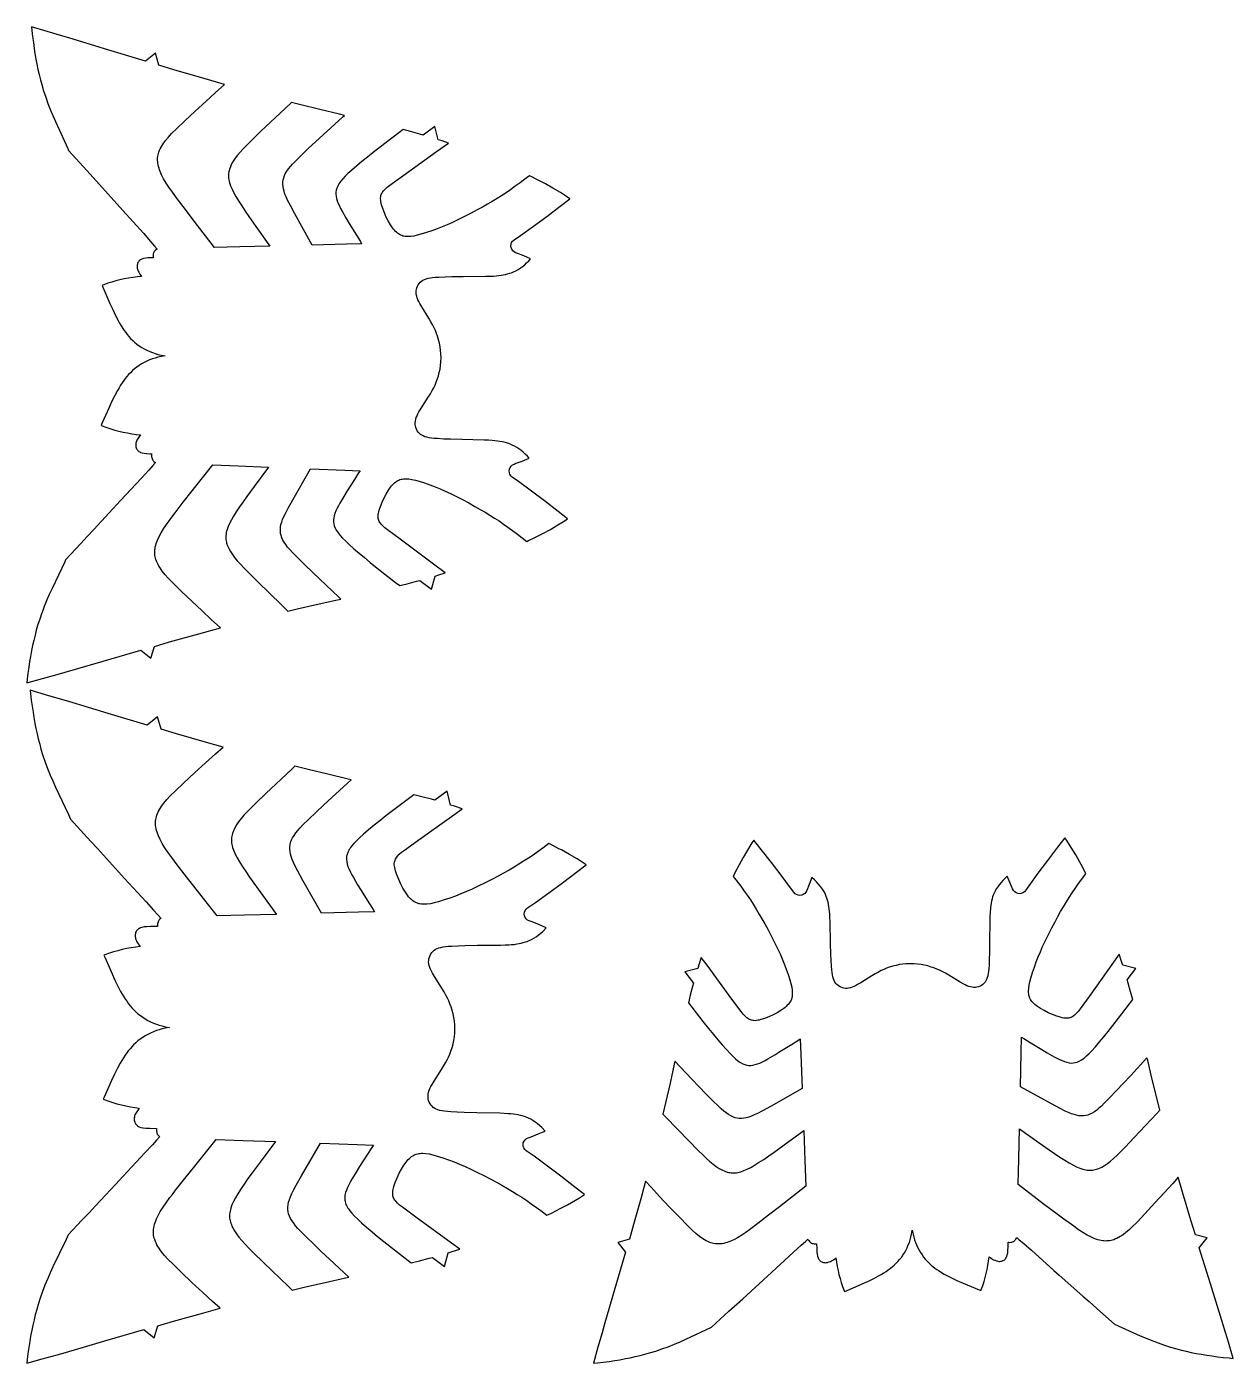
# Model space of a CAD drawing. Extents: x 0 to 21428, y 0 to 15415.
# Drawn here: x 8174 to 21428, y 0 to 14689 of the extents above; entities that cross this region are included whole.
import ezdxf

# ---------------------------------------------------------------- set-up
doc = ezdxf.new("R2010")
doc.units = 0
doc.layers.get('0').update_dxf_attribs({"linetype": 'CONTINUOUS'})

msp = doc.modelspace()

# ---------------------------------------------------------------- linework, layer by layer
for points in [[(8174, 7477), (8347, 7525), (8508, 7571), (8595, 7596), (9015, 7717), (9429, 7837), (9539, 7749), (9577, 7879), (9743, 7927), (10063, 8016), (10303, 8081), (10201, 8175), (10101, 8268), (9986, 8377), (9872, 8487), (9782, 8575), (9729, 8629), (9695, 8667), (9663, 8707), (9638, 8743), (9626, 8761), (9616, 8780), (9607, 8799), (9600, 8814), (9593, 8833), (9588, 8848), (9585, 8863), (9582, 8879), (9580, 8896), (9580, 8910), (9580, 8923), (9581, 8942), (9583, 8955), (9586, 8974), (9591, 8992), (9596, 9011), (9603, 9029), (9610, 9048), (9627, 9085), (9649, 9126), (9678, 9172), (9709, 9218), (9748, 9272), (9758, 9285), (9804, 9346), (9893, 9462), (9992, 9587), (10219, 9874), (10498, 9863), (10828, 9850), (10671, 9635), (10591, 9525), (10550, 9467), (10511, 9411), (10475, 9356), (10446, 9310), (10422, 9269), (10402, 9231), (10386, 9195), (10374, 9162), (10369, 9144), (10366, 9129), (10363, 9114), (10362, 9099), (10361, 9084), (10361, 9069), (10362, 9055), (10364, 9040), (10367, 9026), (10370, 9012), (10380, 8984), (10394, 8953), (10411, 8922), (10433, 8888), (10458, 8855), (10487, 8820), (10521, 8782), (10560, 8741), (10609, 8691), (10711, 8589), (10971, 8336), (11042, 8267), (11145, 8291), (11352, 8339), (11570, 8388), (11623, 8399), (11602, 8419), (11394, 8616), (11233, 8772), (11156, 8849), (11093, 8912), (11064, 8944), (11040, 8971), (11020, 8997), (11002, 9023), (10988, 9047), (10977, 9071), (10968, 9096), (10962, 9118), (10960, 9141), (10960, 9166), (10962, 9192), (10967, 9218), (10975, 9245), (10985, 9274), (10998, 9306), (11015, 9341), (11045, 9398), (11096, 9491), (11290, 9831), (11669, 9816), (11835, 9809), (11820, 9785), (11776, 9714), (11695, 9587), (11658, 9527), (11615, 9454), (11598, 9424), (11584, 9397), (11570, 9368), (11559, 9340), (11551, 9315), (11546, 9290), (11543, 9267), (11543, 9247), (11546, 9224), (11552, 9203), (11562, 9179), (11576, 9153), (11595, 9125), (11617, 9098), (11643, 9069), (11674, 9039), (11716, 9000), (11769, 8952), (11824, 8905), (11885, 8854), (11948, 8802), (12025, 8740), (12225, 8582), (12271, 8547), (12354, 8567), (12455, 8594), (12492, 8604), (12621, 8506), (12659, 8652), (12702, 8665), (12772, 8687), (12643, 8784), (12275, 9056), (12136, 9159), (12107, 9182), (12084, 9203), (12067, 9222), (12059, 9232), (12053, 9242), (12047, 9253), (12042, 9264), (12039, 9275), (12036, 9286), (12035, 9299), (12035, 9313), (12036, 9326), (12038, 9342), (12042, 9359), (12046, 9376), (12060, 9415), (12079, 9465), (12100, 9511), (12123, 9553), (12147, 9594), (12170, 9627), (12182, 9642), (12193, 9655), (12204, 9667), (12214, 9676), (12227, 9686), (12238, 9694), (12250, 9701), (12262, 9707), (12273, 9712), (12287, 9716), (12298, 9718), (12312, 9720), (12327, 9721), (12342, 9721), (12372, 9719), (12406, 9714), (12443, 9706), (12485, 9694), (12544, 9675), (12603, 9654), (12660, 9632), (12716, 9609), (12770, 9585), (12828, 9558), (12894, 9526), (12960, 9493), (13032, 9455), (13098, 9418), (13156, 9385), (13209, 9354), (13262, 9322), (13314, 9289), (13362, 9258), (13413, 9223), (13459, 9190), (13512, 9152), (13565, 9113), (13616, 9073), (13667, 9033), (13686, 9042), (13749, 9072), (13842, 9119), (13926, 9165), (14009, 9213), (14053, 9240), (14090, 9263), (14113, 9279), (14011, 9361), (13862, 9478), (13720, 9586), (13577, 9691), (13508, 9740), (13493, 9753), (13482, 9770), (13476, 9788), (13474, 9807), (13477, 9827), (13484, 9845), (13495, 9860), (13510, 9873), (13528, 9882), (13541, 9887), (13617, 9916), (13693, 9947), (13674, 9968), (13650, 9992), (13629, 10012), (13603, 10034), (13580, 10050), (13557, 10066), (13533, 10080), (13508, 10092), (13486, 10102), (13467, 10109), (13443, 10116), (13419, 10122), (13395, 10128), (13371, 10132), (13346, 10136), (13288, 10141), (13247, 10144), (13200, 10146), (12954, 10151), (12829, 10155), (12757, 10158), (12687, 10162), (12648, 10165), (12620, 10168), (12595, 10172), (12570, 10177), (12549, 10183), (12529, 10191), (12513, 10199), (12498, 10209), (12484, 10221), (12473, 10234), (12463, 10249), (12454, 10265), (12447, 10283), (12443, 10301), (12441, 10317), (12441, 10336), (12443, 10354), (12448, 10375), (12453, 10393), (12462, 10414), (12471, 10434), (12483, 10456), (12505, 10491), (12585, 10616), (12608, 10654), (12628, 10690), (12645, 10722), (12659, 10751), (12672, 10782), (12683, 10812), (12696, 10851), (12706, 10889), (12714, 10927), (12720, 10967), (12723, 11005), (12725, 11049), (12724, 11094), (12721, 11132), (12716, 11172), (12708, 11210), (12699, 11248), (12686, 11287), (12676, 11317), (12663, 11349), (12650, 11378), (12634, 11410), (12614, 11447), (12592, 11485), (12513, 11611), (12492, 11646), (12480, 11669), (12471, 11689), (12463, 11710), (12458, 11728), (12453, 11749), (12452, 11767), (12452, 11786), (12454, 11802), (12459, 11820), (12466, 11838), (12474, 11854), (12485, 11868), (12496, 11881), (12510, 11893), (12525, 11903), (12542, 11911), (12562, 11918), (12583, 11924), (12608, 11929), (12633, 11932), (12661, 11935), (12700, 11937), (12770, 11940), (12842, 11943), (12968, 11945), (13213, 11946), (13261, 11947), (13301, 11949), (13359, 11954), (13384, 11957), (13409, 11961), (13433, 11966), (13457, 11972), (13480, 11979), (13500, 11986), (13522, 11995), (13547, 12007), (13571, 12020), (13595, 12036), (13618, 12052), (13644, 12073), (13665, 12093), (13690, 12117), (13709, 12137), (13633, 12170), (13558, 12200), (13545, 12205), (13528, 12214), (13513, 12227), (13502, 12243), (13495, 12261), (13492, 12280), (13494, 12300), (13501, 12318), (13512, 12334), (13527, 12347), (13597, 12395), (13741, 12498), (13886, 12604), (14035, 12718), (14139, 12799), (14116, 12815), (14080, 12839), (14036, 12867), (13954, 12916), (13871, 12963), (13844, 12977), (13778, 13011), (13715, 13043), (13696, 13052), (13646, 13012), (13593, 12973), (13540, 12935), (13487, 12897), (13439, 12865), (13388, 12832), (13340, 12801), (13288, 12769), (13234, 12738), (13181, 12707), (13123, 12675), (13055, 12639), (12983, 12603), (12917, 12570), (12850, 12539), (12792, 12513), (12737, 12490), (12681, 12468), (12624, 12447), (12564, 12427), (12505, 12409), (12463, 12397), (12426, 12389), (12392, 12384), (12362, 12383), (12347, 12383), (12332, 12384), (12318, 12387), (12306, 12389), (12293, 12394), (12282, 12398), (12270, 12404), (12258, 12412), (12247, 12420), (12235, 12430), (12225, 12440), (12213, 12452), (12203, 12465), (12191, 12480), (12169, 12513), (12145, 12555), (12123, 12597), (12103, 12643), (12084, 12693), (12071, 12733), (12067, 12750), (12064, 12767), (12062, 12783), (12061, 12796), (12061, 12809), (12063, 12822), (12065, 12833), (12069, 12845), (12074, 12856), (12080, 12866), (12086, 12876), (12094, 12886), (12112, 12905), (12135, 12925), (12164, 12948), (12304, 13050), (12676, 13316), (12807, 13411), (12738, 13434), (12695, 13447), (12658, 13594), (12528, 13498), (12492, 13508), (12391, 13537), (12308, 13558), (12262, 13524), (12059, 13369), (11981, 13308), (11917, 13257), (11856, 13207), (11800, 13160), (11747, 13114), (11703, 13075), (11673, 13045), (11646, 13017), (11623, 12990), (11604, 12963), (11590, 12937), (11580, 12913), (11573, 12892), (11570, 12869), (11570, 12849), (11572, 12826), (11577, 12801), (11585, 12776), (11595, 12748), (11609, 12719), (11622, 12691), (11639, 12661), (11681, 12587), (11717, 12527), (11796, 12399), (11839, 12327), (11853, 12303), (11687, 12299), (11308, 12289), (11119, 12632), (11070, 12725), (11040, 12783), (11024, 12818), (11011, 12850), (11002, 12880), (10995, 12906), (10990, 12932), (10988, 12958), (10988, 12984), (10991, 13006), (10997, 13029), (11006, 13053), (11018, 13078), (11033, 13101), (11051, 13127), (11071, 13152), (11095, 13180), (11125, 13211), (11188, 13273), (11267, 13349), (11430, 13502), (11641, 13696), (11663, 13715), (11610, 13728), (11392, 13780), (11186, 13831), (11084, 13857), (11012, 13789), (10747, 13540), (10644, 13439), (10594, 13390), (10554, 13349), (10520, 13312), (10491, 13277), (10465, 13244), (10443, 13211), (10425, 13181), (10411, 13150), (10401, 13122), (10397, 13107), (10394, 13093), (10392, 13079), (10390, 13065), (10390, 13050), (10391, 13035), (10392, 13020), (10395, 13005), (10398, 12990), (10403, 12972), (10414, 12939), (10429, 12902), (10449, 12864), (10472, 12822), (10500, 12776), (10536, 12720), (10574, 12663), (10614, 12605), (10692, 12494), (10846, 12277), (10516, 12269), (10237, 12261), (10013, 12552), (9917, 12679), (9830, 12795), (9774, 12871), (9736, 12925), (9706, 12971), (9678, 13018), (9656, 13060), (9640, 13097), (9633, 13116), (9627, 13134), (9622, 13153), (9617, 13171), (9614, 13190), (9613, 13203), (9612, 13222), (9612, 13235), (9612, 13249), (9614, 13266), (9617, 13282), (9621, 13297), (9626, 13312), (9633, 13331), (9640, 13346), (9650, 13365), (9660, 13383), (9672, 13401), (9698, 13437), (9730, 13476), (9765, 13514), (9819, 13567), (9910, 13654), (10026, 13762), (10142, 13869), (10244, 13961), (10348, 14053), (10108, 14122), (9790, 14216), (9625, 14266), (9588, 14397), (9477, 14310), (9065, 14436), (8647, 14564), (8561, 14590), (8400, 14638), (8227, 14689), (8231, 14646), (8239, 14581), (8247, 14516), (8256, 14451), (8264, 14396), (8275, 14331), (8286, 14276), (8297, 14220), (8310, 14163), (8324, 14107), (8338, 14055), (8359, 13985), (8382, 13915), (8407, 13845), (8436, 13773), (8460, 13713), (8490, 13647), (8624, 13351), (8634, 13329), (8798, 13148), (8940, 12990), (9228, 12669), (9455, 12419), (9534, 12330), (9578, 12279), (9607, 12245), (9598, 12240), (9588, 12233), (9581, 12226), (9575, 12219), (9571, 12211), (9567, 12202), (9564, 12193), (9563, 12182), (9562, 12170), (9562, 12157), (9563, 12150), (9544, 12150), (9506, 12149), (9481, 12146), (9458, 12142), (9440, 12136), (9431, 12132), (9422, 12127), (9414, 12121), (9407, 12113), (9402, 12106), (9396, 12097), (9392, 12088), (9389, 12078), (9387, 12068), (9386, 12058), (9387, 12048), (9388, 12036), (9391, 12026), (9394, 12014), (9399, 12003), (9404, 11991), (9418, 11969), (9435, 11943), (9389, 11939), (9340, 11933), (9292, 11926), (9245, 11917), (9198, 11907), (9153, 11896), (9108, 11883), (9064, 11869), (9001, 11846), (9011, 11825), (9087, 11648), (9118, 11580), (9148, 11515), (9177, 11460), (9193, 11430), (9210, 11402), (9228, 11374), (9244, 11350), (9261, 11327), (9278, 11305), (9296, 11283), (9315, 11263), (9338, 11239), (9359, 11221), (9385, 11200), (9410, 11182), (9437, 11164), (9464, 11148), (9492, 11134), (9525, 11119), (9554, 11107), (9584, 11097), (9615, 11088), (9649, 11080), (9694, 11072), (9649, 11065), (9615, 11057), (9584, 11048), (9554, 11038), (9524, 11027), (9492, 11013), (9463, 10999), (9435, 10983), (9409, 10966), (9383, 10948), (9357, 10928), (9336, 10910), (9312, 10887), (9293, 10866), (9275, 10845), (9257, 10823), (9240, 10800), (9224, 10777), (9205, 10749), (9188, 10721), (9171, 10692), (9142, 10637), (9110, 10572), (9079, 10505), (9000, 10329), (8990, 10308), (9052, 10284), (9096, 10269), (9141, 10256), (9186, 10244), (9233, 10233), (9280, 10224), (9327, 10216), (9376, 10209), (9422, 10204), (9404, 10179), (9391, 10157), (9385, 10145), (9380, 10134), (9376, 10122), (9374, 10112), (9372, 10101), (9372, 10091), (9373, 10080), (9374, 10071), (9377, 10060), (9381, 10051), (9386, 10042), (9392, 10035), (9399, 10027), (9407, 10021), (9415, 10016), (9425, 10011), (9442, 10005), (9465, 10001), (9491, 9998), (9528, 9996), (9547, 9995), (9546, 9989), (9546, 9976), (9546, 9963), (9548, 9953), (9550, 9943), (9554, 9934), (9558, 9927), (9564, 9919), (9571, 9912), (9580, 9905), (9589, 9900), (9560, 9867), (9515, 9816), (9435, 9729), (9204, 9482), (8912, 9165), (8843, 9090), (8768, 9009), (8601, 8831), (8591, 8808), (8452, 8515), (8421, 8449), (8396, 8390), (8366, 8318), (8346, 8263), (8340, 8248), (8316, 8179), (8294, 8109), (8279, 8057), (8265, 8001), (8251, 7945), (8239, 7889), (8227, 7834), (8215, 7769), (8206, 7714), (8196, 7649), (8187, 7584), (8179, 7519), (8174, 7477)], [(8174, 0), (8342, 47), (8509, 94), (8599, 120), (9033, 246), (9462, 370), (9575, 279), (9615, 413), (9787, 462), (10118, 555), (10299, 604), (10216, 679), (10108, 778), (9989, 889), (9870, 1002), (9781, 1088), (9725, 1145), (9688, 1185), (9655, 1226), (9640, 1245), (9627, 1264), (9615, 1284), (9604, 1303), (9594, 1323), (9587, 1339), (9580, 1359), (9575, 1375), (9571, 1391), (9568, 1407), (9566, 1426), (9566, 1440), (9566, 1454), (9568, 1474), (9570, 1488), (9573, 1507), (9578, 1527), (9584, 1546), (9591, 1566), (9599, 1586), (9617, 1625), (9641, 1669), (9672, 1717), (9705, 1765), (9747, 1822), (9774, 1856), (9808, 1901), (9911, 2031), (10020, 2168), (10255, 2459), (10552, 2448), (10906, 2436), (10749, 2226), (10650, 2093), (10604, 2029), (10563, 1969), (10523, 1911), (10492, 1862), (10467, 1819), (10445, 1779), (10428, 1741), (10416, 1706), (10411, 1687), (10407, 1671), (10405, 1655), (10403, 1639), (10402, 1624), (10402, 1611), (10403, 1596), (10405, 1581), (10408, 1566), (10412, 1551), (10422, 1522), (10428, 1507), (10437, 1489), (10455, 1456), (10479, 1421), (10505, 1387), (10536, 1350), (10572, 1310), (10614, 1266), (10665, 1214), (10774, 1107), (11051, 842), (11090, 805), (11237, 840), (11451, 889), (11677, 940), (11711, 947), (11500, 1144), (11408, 1230), (11328, 1308), (11245, 1389), (11185, 1449), (11153, 1482), (11128, 1511), (11107, 1538), (11088, 1565), (11073, 1591), (11061, 1616), (11051, 1642), (11046, 1666), (11043, 1690), (11043, 1717), (11046, 1744), (11051, 1772), (11059, 1799), (11071, 1830), (11085, 1864), (11103, 1901), (11134, 1958), (11191, 2059), (11400, 2418), (11805, 2404), (11982, 2397), (11966, 2372), (11918, 2297), (11831, 2163), (11792, 2100), (11745, 2023), (11727, 1991), (11712, 1962), (11697, 1931), (11685, 1903), (11676, 1876), (11670, 1849), (11667, 1825), (11667, 1804), (11669, 1792), (11671, 1781), (11677, 1758), (11681, 1746), (11687, 1733), (11694, 1719), (11702, 1705), (11711, 1692), (11722, 1676), (11745, 1648), (11774, 1617), (11806, 1586), (11851, 1545), (11908, 1495), (11967, 1445), (12028, 1394), (12095, 1340), (12180, 1273), (12398, 1104), (12488, 1126), (12593, 1154), (12630, 1164), (12764, 1064), (12804, 1214), (12849, 1227), (12933, 1254), (12841, 1321), (12449, 1606), (12301, 1714), (12270, 1739), (12246, 1760), (12228, 1781), (12219, 1791), (12212, 1802), (12205, 1815), (12201, 1826), (12197, 1838), (12195, 1850), (12194, 1863), (12194, 1877), (12195, 1892), (12198, 1908), (12202, 1926), (12207, 1944), (12222, 1987), (12243, 2039), (12266, 2088), (12291, 2134), (12317, 2176), (12341, 2209), (12354, 2225), (12365, 2238), (12378, 2251), (12389, 2261), (12402, 2272), (12414, 2280), (12427, 2287), (12441, 2293), (12452, 2298), (12467, 2302), (12480, 2305), (12495, 2307), (12511, 2308), (12526, 2308), (12559, 2305), (12595, 2300), (12634, 2291), (12682, 2277), (12744, 2258), (12807, 2236), (12868, 2213), (12928, 2189), (12991, 2162), (13052, 2134), (13118, 2102), (13194, 2065), (13265, 2028), (13336, 1989), (13393, 1957), (13454, 1922), (13511, 1888), (13562, 1856), (13612, 1824), (13666, 1788), (13716, 1753), (13773, 1713), (13821, 1678), (13889, 1627), (13931, 1647), (14001, 1682), (14028, 1696), (14115, 1743), (14201, 1792), (14247, 1820), (14300, 1854), (14196, 1937), (14043, 2056), (13896, 2167), (13748, 2275), (13661, 2336), (13646, 2349), (13635, 2366), (13629, 2384), (13627, 2403), (13629, 2423), (13637, 2441), (13648, 2457), (13663, 2469), (13681, 2478), (13715, 2490), (13793, 2520), (13869, 2552), (13831, 2591), (13809, 2611), (13782, 2634), (13759, 2651), (13735, 2667), (13710, 2681), (13685, 2694), (13662, 2703), (13642, 2711), (13618, 2718), (13597, 2723), (13572, 2729), (13546, 2734), (13521, 2737), (13491, 2741), (13461, 2743), (13419, 2746), (13370, 2748), (13117, 2752), (12978, 2756), (12903, 2760), (12833, 2763), (12796, 2766), (12764, 2769), (12738, 2773), (12713, 2779), (12691, 2785), (12673, 2792), (12656, 2801), (12640, 2811), (12626, 2824), (12615, 2836), (12604, 2852), (12595, 2869), (12588, 2887), (12584, 2905), (12582, 2922), (12582, 2941), (12584, 2960), (12589, 2981), (12595, 3000), (12603, 3021), (12613, 3042), (12626, 3065), (12648, 3100), (12731, 3227), (12754, 3265), (12775, 3302), (12793, 3335), (12807, 3366), (12821, 3398), (12833, 3430), (12846, 3471), (12857, 3510), (12861, 3530), (12865, 3549), (12872, 3590), (12875, 3628), (12877, 3674), (12876, 3720), (12873, 3759), (12867, 3800), (12859, 3839), (12849, 3878), (12836, 3918), (12823, 3951), (12810, 3983), (12796, 4014), (12779, 4047), (12758, 4084), (12735, 4123), (12654, 4250), (12632, 4286), (12620, 4309), (12610, 4330), (12602, 4351), (12596, 4370), (12591, 4391), (12589, 4410), (12590, 4429), (12592, 4446), (12597, 4465), (12604, 4482), (12613, 4499), (12623, 4515), (12635, 4527), (12649, 4539), (12665, 4550), (12682, 4558), (12700, 4565), (12722, 4571), (12747, 4576), (12773, 4580), (12805, 4583), (12842, 4585), (12912, 4588), (12987, 4591), (13127, 4594), (13379, 4596), (13429, 4597), (13435, 4597), (13470, 4599), (13500, 4601), (13530, 4604), (13556, 4608), (13582, 4612), (13607, 4617), (13628, 4623), (13652, 4630), (13672, 4637), (13695, 4646), (13720, 4659), (13745, 4673), (13770, 4688), (13793, 4705), (13820, 4727), (13842, 4747), (13881, 4786), (13805, 4819), (13727, 4850), (13693, 4862), (13676, 4871), (13661, 4884), (13649, 4900), (13642, 4918), (13640, 4937), (13642, 4957), (13649, 4975), (13660, 4991), (13674, 5004), (13763, 5065), (13911, 5170), (14059, 5280), (14214, 5397), (14319, 5479), (14266, 5514), (14220, 5543), (14135, 5593), (14048, 5641), (14021, 5655), (13952, 5690), (13910, 5711), (13842, 5661), (13793, 5626), (13736, 5586), (13686, 5552), (13631, 5517), (13580, 5485), (13529, 5454), (13472, 5421), (13411, 5386), (13354, 5354), (13282, 5317), (13210, 5280), (13134, 5243), (13068, 5212), (13006, 5185), (12943, 5159), (12883, 5135), (12822, 5113), (12759, 5092), (12696, 5073), (12649, 5060), (12609, 5051), (12573, 5046), (12541, 5044), (12525, 5044), (12509, 5045), (12494, 5048), (12481, 5050), (12467, 5055), (12455, 5059), (12441, 5066), (12429, 5073), (12417, 5082), (12404, 5092), (12392, 5102), (12380, 5115), (12369, 5128), (12356, 5144), (12333, 5178), (12307, 5221), (12282, 5267), (12260, 5315), (12239, 5368), (12225, 5411), (12220, 5429), (12216, 5447), (12214, 5464), (12212, 5478), (12212, 5492), (12214, 5506), (12216, 5517), (12220, 5529), (12225, 5541), (12232, 5553), (12239, 5564), (12247, 5574), (12266, 5594), (12290, 5616), (12322, 5640), (12471, 5747), (12865, 6027), (12958, 6094), (12874, 6121), (12829, 6135), (12791, 6286), (12656, 6187), (12619, 6198), (12514, 6226), (12425, 6249), (12205, 6083), (12119, 6016), (12051, 5963), (11990, 5913), (11930, 5863), (11873, 5814), (11828, 5773), (11795, 5742), (11766, 5712), (11743, 5684), (11731, 5668), (11722, 5655), (11714, 5642), (11707, 5628), (11701, 5614), (11697, 5603), (11690, 5580), (11688, 5569), (11687, 5557), (11686, 5535), (11689, 5511), (11695, 5485), (11703, 5458), (11715, 5429), (11730, 5398), (11744, 5369), (11762, 5337), (11808, 5259), (11847, 5196), (11932, 5061), (11979, 4986), (11995, 4960), (11818, 4956), (11413, 4945), (11207, 5307), (11151, 5408), (11121, 5465), (11104, 5502), (11090, 5537), (11079, 5568), (11071, 5595), (11066, 5623), (11063, 5650), (11063, 5677), (11067, 5701), (11072, 5725), (11082, 5751), (11095, 5776), (11110, 5801), (11129, 5828), (11151, 5855), (11176, 5884), (11208, 5916), (11269, 5976), (11352, 6056), (11434, 6133), (11526, 6218), (11739, 6413), (11705, 6421), (11480, 6474), (11266, 6525), (11120, 6562), (11081, 6525), (10801, 6263), (10691, 6157), (10639, 6105), (10596, 6062), (10560, 6023), (10529, 5986), (10502, 5952), (10478, 5917), (10460, 5885), (10451, 5866), (10444, 5852), (10434, 5822), (10430, 5808), (10427, 5793), (10425, 5778), (10424, 5762), (10423, 5750), (10424, 5734), (10425, 5718), (10428, 5703), (10431, 5687), (10436, 5668), (10448, 5633), (10465, 5595), (10486, 5554), (10511, 5510), (10542, 5462), (10580, 5403), (10621, 5343), (10667, 5278), (10764, 5144), (10919, 4933), (10565, 4924), (10267, 4916), (10035, 5210), (9928, 5347), (9827, 5479), (9767, 5558), (9725, 5616), (9692, 5664), (9662, 5713), (9638, 5757), (9620, 5796), (9613, 5816), (9606, 5836), (9600, 5855), (9596, 5875), (9592, 5894), (9590, 5909), (9589, 5928), (9589, 5942), (9590, 5957), (9592, 5975), (9595, 5991), (9599, 6007), (9604, 6023), (9612, 6043), (9619, 6059), (9629, 6079), (9640, 6098), (9652, 6117), (9666, 6136), (9680, 6155), (9714, 6196), (9751, 6236), (9807, 6292), (9897, 6377), (10017, 6489), (10138, 6599), (10247, 6697), (10331, 6771), (10150, 6821), (9820, 6917), (9649, 6968), (9610, 7103), (9496, 7014), (9069, 7142), (8635, 7272), (8546, 7298), (8380, 7347), (8212, 7397), (8216, 7356), (8224, 7289), (8233, 7223), (8243, 7156), (8252, 7099), (8264, 7033), (8275, 6977), (8287, 6919), (8301, 6861), (8316, 6804), (8330, 6751), (8352, 6679), (8376, 6608), (8403, 6535), (8433, 6462), (8459, 6401), (8489, 6333), (8631, 6030), (8653, 5981), (8802, 5819), (8878, 5736), (8950, 5658), (9249, 5328), (9486, 5072), (9568, 4981), (9614, 4929), (9649, 4889), (9647, 4888), (9637, 4880), (9630, 4874), (9624, 4866), (9620, 4859), (9616, 4850), (9613, 4840), (9612, 4830), (9611, 4817), (9612, 4804), (9612, 4801), (9532, 4799), (9492, 4798), (9465, 4795), (9440, 4791), (9422, 4785), (9411, 4780), (9402, 4775), (9394, 4768), (9386, 4761), (9380, 4753), (9375, 4744), (9370, 4733), (9367, 4723), (9365, 4712), (9364, 4702), (9365, 4691), (9367, 4678), (9369, 4668), (9373, 4656), (9378, 4644), (9384, 4632), (9399, 4608), (9419, 4580), (9371, 4574), (9321, 4566), (9271, 4557), (9222, 4546), (9174, 4534), (9128, 4521), (9082, 4506), (9021, 4484), (9031, 4462), (9111, 4280), (9143, 4210), (9176, 4144), (9205, 4087), (9223, 4057), (9240, 4028), (9259, 3999), (9276, 3975), (9293, 3951), (9311, 3928), (9330, 3906), (9350, 3885), (9374, 3861), (9396, 3842), (9422, 3821), (9449, 3802), (9476, 3785), (9505, 3768), (9534, 3753), (9567, 3738), (9598, 3726), (9629, 3716), (9661, 3707), (9696, 3698), (9743, 3690), (9696, 3683), (9661, 3675), (9629, 3666), (9598, 3656), (9567, 3644), (9533, 3629), (9504, 3615), (9475, 3599), (9448, 3581), (9421, 3563), (9394, 3542), (9372, 3523), (9348, 3499), (9328, 3478), (9309, 3457), (9290, 3434), (9273, 3411), (9256, 3387), (9237, 3358), (9219, 3329), (9201, 3299), (9171, 3243), (9138, 3176), (9105, 3107), (9023, 2926), (9013, 2904), (9074, 2882), (9119, 2866), (9165, 2852), (9214, 2840), (9262, 2829), (9312, 2819), (9362, 2811), (9410, 2804), (9389, 2776), (9375, 2753), (9369, 2741), (9363, 2729), (9359, 2717), (9356, 2706), (9355, 2694), (9354, 2683), (9355, 2672), (9357, 2662), (9360, 2651), (9364, 2641), (9369, 2631), (9375, 2624), (9383, 2616), (9391, 2609), (9400, 2604), (9410, 2599), (9429, 2593), (9453, 2588), (9481, 2585), (9521, 2583), (9600, 2580), (9600, 2578), (9600, 2565), (9600, 2552), (9602, 2542), (9604, 2532), (9608, 2523), (9612, 2516), (9618, 2508), (9625, 2501), (9634, 2494), (9636, 2493), (9601, 2453), (9555, 2401), (9472, 2311), (9233, 2057), (9148, 1966), (8930, 1731), (8858, 1654), (8780, 1571), (8629, 1411), (8607, 1362), (8462, 1061), (8431, 993), (8404, 932), (8374, 859), (8346, 787), (8321, 716), (8299, 645), (8284, 591), (8268, 534), (8254, 477), (8241, 419), (8229, 363), (8217, 297), (8207, 240), (8197, 174), (8187, 107), (8178, 40), (8174, 0)], [(14399, 0), (14444, 5), (14507, 12), (14571, 21), (14634, 30), (14688, 39), (14750, 51), (14804, 61), (14859, 73), (14914, 86), (14965, 99), (15016, 113), (15084, 134), (15152, 157), (15220, 182), (15289, 210), (15351, 236), (15415, 265), (15697, 396), (15887, 572), (16039, 710), (16354, 997), (16598, 1222), (16680, 1297), (16729, 1340), (16756, 1363), (16759, 1357), (16765, 1348), (16772, 1338), (16779, 1331), (16786, 1325), (16794, 1321), (16803, 1317), (16812, 1315), (16823, 1313), (16835, 1313), (16848, 1313), (16850, 1313), (16852, 1262), (16855, 1224), (16858, 1198), (16862, 1176), (16868, 1158), (16872, 1149), (16878, 1140), (16884, 1132), (16891, 1125), (16899, 1119), (16908, 1114), (16917, 1111), (16927, 1108), (16937, 1106), (16947, 1105), (16957, 1106), (16969, 1107), (16979, 1110), (16990, 1114), (17002, 1118), (17013, 1124), (17036, 1138), (17062, 1156), (17063, 1157), (17069, 1111), (17077, 1063), (17086, 1020), (17096, 975), (17109, 930), (17122, 886), (17136, 844), (17158, 787), (17179, 796), (17353, 874), (17420, 904), (17478, 932), (17532, 960), (17560, 976), (17588, 993), (17615, 1010), (17638, 1026), (17660, 1042), (17681, 1059), (17702, 1077), (17722, 1096), (17744, 1118), (17762, 1139), (17782, 1164), (17799, 1188), (17816, 1214), (17831, 1241), (17845, 1268), (17858, 1300), (17870, 1328), (17879, 1357), (17887, 1387), (17895, 1420), (17902, 1464), (17910, 1420), (17918, 1387), (17927, 1358), (17937, 1329), (17948, 1300), (17963, 1269), (17977, 1242), (17992, 1216), (18009, 1190), (18027, 1165), (18047, 1141), (18065, 1121), (18088, 1099), (18108, 1080), (18129, 1063), (18151, 1046), (18173, 1030), (18196, 1015), (18223, 998), (18251, 981), (18280, 966), (18334, 939), (18393, 911), (18460, 882), (18636, 807), (18656, 798), (18677, 855), (18691, 898), (18704, 942), (18715, 987), (18725, 1032), (18733, 1076), (18740, 1123), (18746, 1170), (18747, 1169), (18774, 1151), (18796, 1138), (18807, 1132), (18819, 1128), (18831, 1124), (18841, 1122), (18852, 1120), (18862, 1120), (18873, 1121), (18882, 1123), (18893, 1126), (18902, 1130), (18910, 1134), (18918, 1141), (18925, 1148), (18931, 1156), (18937, 1165), (18941, 1174), (18946, 1192), (18951, 1214), (18953, 1240), (18955, 1278), (18956, 1330), (18958, 1330), (18971, 1329), (18984, 1330), (18994, 1331), (19004, 1334), (19013, 1338), (19020, 1342), (19027, 1348), (19034, 1355), (19041, 1365), (19047, 1374), (19050, 1381), (19077, 1358), (19127, 1315), (19210, 1242), (19457, 1021), (19516, 969), (19777, 739), (19844, 679), (19930, 603), (20123, 430), (20407, 303), (20472, 275), (20534, 250), (20604, 223), (20672, 199), (20740, 177), (20809, 157), (20860, 144), (20911, 132), (20966, 120), (21021, 109), (21075, 99), (21138, 89), (21192, 81), (21255, 72), (21318, 65), (21382, 58), (21428, 54), (21374, 231), (21327, 386), (21302, 469), (21178, 873), (21055, 1270), (21140, 1378), (21012, 1413), (20963, 1572), (20871, 1879), (20823, 2045), (20763, 1977), (20672, 1876), (20568, 1762), (20458, 1643), (20371, 1551), (20318, 1498), (20280, 1463), (20248, 1437), (20241, 1431), (20206, 1404), (20187, 1393), (20169, 1382), (20150, 1372), (20135, 1366), (20117, 1358), (20101, 1353), (20086, 1349), (20071, 1346), (20053, 1344), (20040, 1344), (20026, 1343), (20008, 1345), (19994, 1346), (19976, 1349), (19957, 1353), (19939, 1358), (19920, 1364), (19901, 1371), (19864, 1388), (19822, 1409), (19775, 1437), (19729, 1467), (19675, 1505), (19599, 1561), (19582, 1574), (19478, 1651), (19355, 1743), (19064, 1966), (19071, 2245), (19078, 2576), (19295, 2422), (19407, 2344), (19465, 2304), (19522, 2266), (19578, 2231), (19624, 2203), (19666, 2180), (19705, 2160), (19741, 2145), (19774, 2134), (19792, 2129), (19807, 2126), (19822, 2124), (19837, 2122), (19852, 2121), (19867, 2122), (19881, 2123), (19896, 2125), (19910, 2128), (19924, 2132), (19952, 2142), (19983, 2157), (20013, 2175), (20046, 2197), (20079, 2222), (20114, 2252), (20151, 2287), (20192, 2327), (20241, 2376), (20341, 2480), (20590, 2745), (20623, 2781), (20588, 2919), (20539, 3118), (20488, 3327), (20480, 3358), (20302, 3163), (20219, 3073), (20146, 2996), (20070, 2917), (20011, 2857), (19980, 2827), (19953, 2803), (19928, 2782), (19902, 2764), (19878, 2750), (19854, 2738), (19829, 2728), (19807, 2722), (19784, 2719), (19759, 2719), (19733, 2721), (19707, 2726), (19680, 2733), (19651, 2742), (19619, 2755), (19583, 2771), (19526, 2800), (19432, 2850), (19089, 3038), (19098, 3417), (19101, 3583), (19126, 3568), (19197, 3525), (19326, 3447), (19383, 3413), (19460, 3369), (19491, 3353), (19518, 3339), (19547, 3326), (19575, 3315), (19600, 3308), (19625, 3303), (19648, 3300), (19669, 3301), (19691, 3304), (19712, 3310), (19736, 3321), (19762, 3335), (19789, 3355), (19816, 3377), (19844, 3404), (19874, 3435), (19913, 3478), (19959, 3532), (20006, 3588), (20053, 3646), (20106, 3713), (20166, 3791), (20324, 3998), (20301, 4081), (20274, 4178), (20264, 4213), (20357, 4340), (20214, 4374), (20201, 4416), (20174, 4495), (20112, 4408), (19844, 4032), (19746, 3895), (19723, 3866), (19703, 3843), (19684, 3825), (19674, 3817), (19664, 3810), (19653, 3804), (19643, 3800), (19631, 3796), (19620, 3793), (19607, 3792), (19594, 3792), (19580, 3792), (19565, 3794), (19548, 3797), (19531, 3802), (19491, 3814), (19441, 3833), (19395, 3853), (19351, 3876), (19309, 3900), (19277, 3921), (19262, 3932), (19249, 3943), (19237, 3954), (19227, 3965), (19217, 3977), (19209, 3988), (19202, 3999), (19195, 4011), (19191, 4022), (19187, 4036), (19184, 4047), (19182, 4062), (19180, 4076), (19180, 4091), (19181, 4122), (19186, 4155), (19194, 4192), (19205, 4234), (19223, 4294), (19243, 4353), (19264, 4411), (19286, 4467), (19309, 4522), (19334, 4580), (19366, 4647), (19398, 4713), (19435, 4785), (19470, 4853), (19502, 4911), (19532, 4965), (19564, 5018), (19596, 5071), (19626, 5119), (19659, 5170), (19692, 5218), (19729, 5271), (19809, 5380), (19790, 5418), (19756, 5482), (19742, 5507), (19697, 5588), (19649, 5667), (19599, 5744), (19577, 5775), (19497, 5672), (19386, 5527), (19282, 5387), (19182, 5247), (19146, 5195), (19133, 5181), (19117, 5170), (19099, 5163), (19080, 5160), (19061, 5163), (19042, 5170), (19027, 5181), (19014, 5196), (19004, 5213), (18978, 5278), (18945, 5353), (18919, 5329), (18895, 5305), (18877, 5285), (18856, 5259), (18840, 5237), (18825, 5214), (18812, 5190), (18800, 5166), (18791, 5145), (18785, 5126), (18778, 5103), (18772, 5080), (18767, 5056), (18760, 5008), (18756, 4952), (18754, 4922), (18754, 4913), (18753, 4867), (18751, 4626), (18749, 4509), (18747, 4444), (18745, 4377), (18742, 4337), (18739, 4307), (18736, 4282), (18731, 4259), (18725, 4238), (18718, 4219), (18710, 4203), (18701, 4188), (18689, 4174), (18677, 4163), (18662, 4153), (18646, 4144), (18629, 4138), (18612, 4133), (18597, 4131), (18579, 4131), (18561, 4132), (18540, 4136), (18523, 4142), (18503, 4149), (18483, 4158), (18461, 4169), (18427, 4189), (18304, 4265), (18267, 4286), (18231, 4305), (18200, 4320), (18171, 4333), (18140, 4345), (18111, 4355), (18073, 4367), (18036, 4376), (17999, 4383), (17960, 4388), (17923, 4390), (17880, 4391), (17836, 4390), (17799, 4387), (17761, 4381), (17724, 4373), (17704, 4368), (17687, 4364), (17649, 4352), (17620, 4341), (17589, 4329), (17561, 4315), (17530, 4300), (17494, 4280), (17458, 4258), (17336, 4181), (17302, 4161), (17280, 4149), (17261, 4140), (17241, 4132), (17223, 4126), (17203, 4122), (17185, 4120), (17167, 4120), (17151, 4122), (17134, 4126), (17117, 4133), (17101, 4141), (17086, 4151), (17074, 4162), (17062, 4175), (17052, 4190), (17044, 4206), (17036, 4225), (17030, 4246), (17025, 4269), (17021, 4294), (17018, 4323), (17015, 4363), (17011, 4431), (17008, 4496), (17005, 4612), (17000, 4854), (16998, 4900), (16995, 4939), (16990, 4995), (16982, 5043), (16977, 5066), (16971, 5089), (16964, 5112), (16957, 5130), (16948, 5152), (16936, 5176), (16922, 5199), (16907, 5222), (16891, 5244), (16869, 5269), (16850, 5290), (16826, 5313), (16800, 5337), (16768, 5261), (16743, 5196), (16733, 5178), (16721, 5164), (16705, 5152), (16687, 5145), (16668, 5142), (16649, 5144), (16630, 5151), (16614, 5161), (16601, 5176), (16564, 5227), (16462, 5366), (16356, 5504), (16243, 5648), (16161, 5749), (16140, 5718), (16091, 5640), (16045, 5560), (16000, 5479), (15954, 5389), (15936, 5351), (16017, 5243), (16055, 5190), (16088, 5143), (16123, 5092), (16154, 5045), (16186, 4992), (16218, 4940), (16250, 4886), (16282, 4829), (16319, 4762), (16357, 4690), (16390, 4624), (16422, 4558), (16449, 4500), (16473, 4446), (16495, 4390), (16517, 4332), (16538, 4273), (16557, 4214), (16569, 4172), (16577, 4135), (16582, 4102), (16584, 4071), (16584, 4056), (16583, 4042), (16581, 4028), (16578, 4016), (16574, 4002), (16570, 3991), (16564, 3979), (16557, 3967), (16549, 3956), (16539, 3944), (16529, 3934), (16517, 3922), (16505, 3911), (16490, 3900), (16458, 3878), (16417, 3853), (16373, 3830), (16327, 3809), (16277, 3790), (16238, 3777), (16221, 3772), (16204, 3769), (16188, 3766), (16175, 3765), (16162, 3766), (16149, 3767), (16137, 3769), (16126, 3773), (16115, 3777), (16105, 3783), (16094, 3790), (16084, 3798), (16065, 3815), (16045, 3838), (16021, 3867), (15921, 4002), (15647, 4374), (15584, 4460), (15558, 4380), (15546, 4338), (15403, 4302), (15499, 4177), (15489, 4142), (15463, 4044), (15442, 3960), (15602, 3756), (15664, 3679), (15718, 3613), (15766, 3556), (15814, 3500), (15861, 3447), (15900, 3405), (15930, 3374), (15959, 3347), (15986, 3325), (16014, 3306), (16040, 3292), (16064, 3283), (16086, 3277), (16108, 3274), (16128, 3273), (16151, 3276), (16176, 3282), (16201, 3290), (16229, 3300), (16258, 3314), (16285, 3328), (16315, 3345), (16391, 3390), (16448, 3425), (16575, 3505), (16646, 3549), (16671, 3564), (16677, 3398), (16691, 3019), (16351, 2826), (16258, 2775), (16201, 2745), (16166, 2729), (16134, 2715), (16105, 2705), (16078, 2698), (16052, 2693), (16026, 2690), (16001, 2690), (15978, 2693), (15956, 2699), (15931, 2708), (15907, 2719), (15883, 2733), (15857, 2751), (15831, 2771), (15804, 2795), (15772, 2825), (15712, 2884), (15635, 2962), (15561, 3038), (15477, 3126), (15295, 3319), (15288, 3288), (15241, 3077), (15194, 2877), (15161, 2739), (15195, 2704), (15448, 2443), (15550, 2340), (15600, 2292), (15641, 2252), (15679, 2218), (15714, 2189), (15747, 2164), (15780, 2142), (15811, 2125), (15842, 2111), (15870, 2101), (15885, 2098), (15899, 2095), (15913, 2093), (15928, 2092), (15942, 2092), (15957, 2092), (15972, 2094), (15987, 2097), (16002, 2100), (16020, 2105), (16053, 2117), (16089, 2133), (16128, 2152), (16169, 2176), (16214, 2205), (16270, 2241), (16326, 2280), (16384, 2321), (16495, 2401), (16709, 2557), (16722, 2227), (16733, 1948), (16445, 1721), (16323, 1626), (16204, 1535), (16129, 1478), (16075, 1439), (16029, 1408), (15983, 1380), (15942, 1358), (15905, 1341), (15886, 1334), (15868, 1327), (15849, 1322), (15831, 1317), (15812, 1314), (15798, 1312), (15780, 1311), (15767, 1311), (15753, 1311), (15736, 1313), (15720, 1316), (15705, 1320), (15689, 1324), (15670, 1331), (15655, 1338), (15637, 1347), (15618, 1358), (15600, 1369), (15564, 1395), (15524, 1427), (15486, 1461), (15432, 1514), (15344, 1604), (15232, 1721), (15126, 1834), (15033, 1934), (14972, 2000), (14927, 1834), (14840, 1525), (14794, 1365), (14666, 1328), (14752, 1222), (14636, 823), (14518, 417), (14494, 334), (14449, 178), (14399, 0)]]:
    msp.add_lwpolyline(points)

doc.saveas('drawing.dxf')
